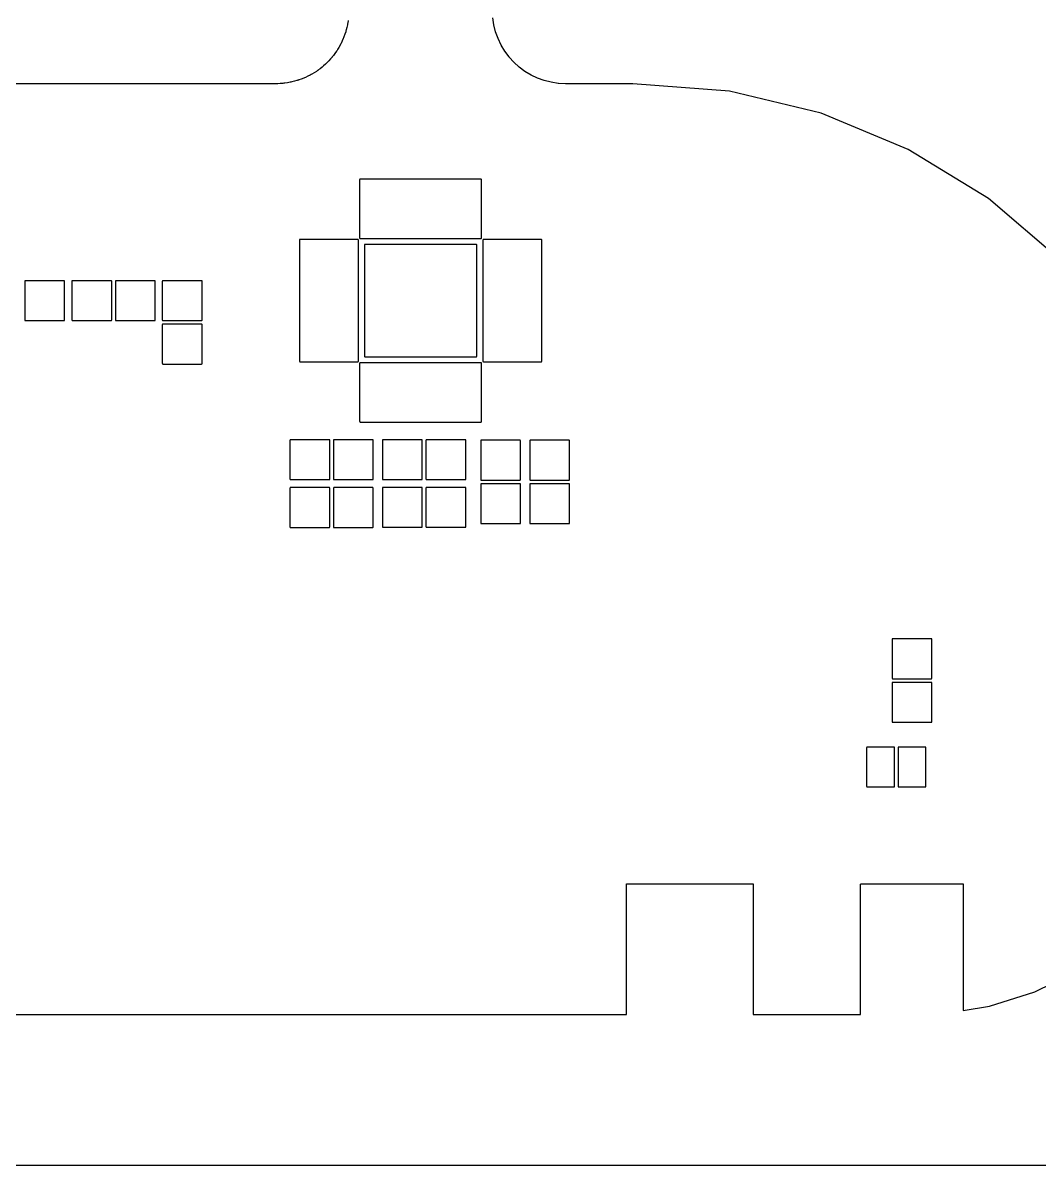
# Model space of a CAD drawing. Header units: inches. Extents: x -0.5 to 10, y -2.4 to 3.9.
# Drawn here: x 0.81 to 1.639, y -0.004 to 0.926 of the extents above; entities that cross this region are included whole.
import ezdxf

# ---------------------------------------------------------------- set-up
doc = ezdxf.new("R2010")
doc.units = ezdxf.units.IN

msp = doc.modelspace()

# ---------------------------------------------------------------- linework, layer by layer
for points in [[(1.075648, 0.928336), (1.075391, 0.926227), (1.075388, 0.926206), (1.075383, 0.926178), (1.07522, 0.925447), (1.07511, 0.924707), (1.075106, 0.924683), (1.0751, 0.924658), (1.074584, 0.922597), (1.074121, 0.920522), (1.074114, 0.920493), (1.074108, 0.920475), (1.073874, 0.919764), (1.073692, 0.919037), (1.073685, 0.919011), (1.073678, 0.91899), (1.072962, 0.916989), (1.072298, 0.91497), (1.072291, 0.914949), (1.072281, 0.914924), (1.071978, 0.914239), (1.071726, 0.913534), (1.071716, 0.91351), (1.071707, 0.913489), (1.070798, 0.911568), (1.06994, 0.909623), (1.06993, 0.909602), (1.069918, 0.909579), (1.06955, 0.908927), (1.069229, 0.90825), (1.069218, 0.908228), (1.069206, 0.908207), (1.068114, 0.906384), (1.067069, 0.904533), (1.067057, 0.904514), (1.067043, 0.904492), (1.066612, 0.903879), (1.066227, 0.903237), (1.066216, 0.903219), (1.0662, 0.903196), (1.064934, 0.901489), (1.063713, 0.899749), (1.0637, 0.899732), (1.063682, 0.899711), (1.063194, 0.899143), (1.062748, 0.898541), (1.062734, 0.898523), (1.062717, 0.898503), (1.061289, 0.896929), (1.059904, 0.895317), (1.059888, 0.8953), (1.05987, 0.895282), (1.059328, 0.894764), (1.058825, 0.89421), (1.058808, 0.894192), (1.05879, 0.894175), (1.057216, 0.892748), (1.055679, 0.89128), (1.05566, 0.891263), (1.055641, 0.891248), (1.055052, 0.890786), (1.054497, 0.890283), (1.054477, 0.890266), (1.054459, 0.890252), (1.052752, 0.888986), (1.051078, 0.887676), (1.05106, 0.887663), (1.051038, 0.887648), (1.050406, 0.887246), (1.049804, 0.8868), (1.049781, 0.886784), (1.049763, 0.886773), (1.047941, 0.88568), (1.046147, 0.884541), (1.046128, 0.88453), (1.046104, 0.884516), (1.045435, 0.884179), (1.044793, 0.883794), (1.044772, 0.883782), (1.04475, 0.883771), (1.042828, 0.882862), (1.040931, 0.881904), (1.040911, 0.881894), (1.040887, 0.881884), (1.040188, 0.881613), (1.039511, 0.881293), (1.03949, 0.881284), (1.039466, 0.881274), (1.037465, 0.880558), (1.035483, 0.87979), (1.035461, 0.879782), (1.035436, 0.879775), (1.034715, 0.879574), (1.03401, 0.879322), (1.033989, 0.879315), (1.033963, 0.879308), (1.031901, 0.878791), (1.029854, 0.878221), (1.029828, 0.878215), (1.029806, 0.878211), (1.029068, 0.878082), (1.028342, 0.8779), (1.028317, 0.877894), (1.028293, 0.87789), (1.026191, 0.877578), (1.024098, 0.877212), (1.024073, 0.877208), (1.024049, 0.877206), (1.023302, 0.87715), (1.022561, 0.87704), (1.022539, 0.877037), (1.022512, 0.877035), (1.02039, 0.876931), (1.01827, 0.876771), (1.018243, 0.87677), (1.018221, 0.87677), (1.017473, 0.876787), (1.016725, 0.876751), (1.01671, 0.87675), (1.0167, 0.87675), (0.44654, 0.87675)], [(1.656163, 0.733263), (1.597783, 0.783124), (1.532322, 0.823239), (1.461391, 0.852619), (1.386738, 0.870542), (1.30786, 0.87675), (1.2529, 0.87675), (1.25289, 0.87675), (1.252875, 0.876751), (1.247088, 0.877035), (1.247061, 0.877037), (1.247039, 0.87704), (1.241307, 0.87789), (1.241283, 0.877894), (1.241258, 0.8779), (1.235637, 0.879308), (1.235611, 0.879315), (1.23559, 0.879322), (1.230134, 0.881274), (1.23011, 0.881284), (1.230089, 0.881293), (1.22485, 0.883771), (1.224828, 0.883782), (1.224807, 0.883794), (1.219837, 0.886773), (1.219819, 0.886784), (1.219796, 0.8868), (1.215141, 0.890252), (1.215123, 0.890266), (1.215103, 0.890283), (1.21081, 0.894175), (1.210792, 0.894192), (1.210775, 0.89421), (1.206883, 0.898503), (1.206866, 0.898523), (1.206852, 0.898541), (1.2034, 0.903196), (1.203384, 0.903219), (1.203373, 0.903237), (1.200394, 0.908207), (1.200382, 0.908228), (1.200371, 0.90825), (1.197893, 0.913489), (1.197884, 0.91351), (1.197874, 0.913534), (1.195922, 0.91899), (1.195915, 0.919011), (1.195908, 0.919037), (1.1945, 0.924658), (1.194494, 0.924683), (1.19449, 0.924707), (1.19364, 0.930439)], [(0.709698, 0.1182), (1.3026, 0.1182), (1.3026, 0.22435), (1.302601, 0.224375), (1.302606, 0.224424), (1.302615, 0.224472), (1.302629, 0.224519), (1.302648, 0.224564), (1.302671, 0.224607), (1.302699, 0.224648), (1.30273, 0.224686), (1.302764, 0.22472), (1.302802, 0.224751), (1.302843, 0.224779), (1.302886, 0.224802), (1.302931, 0.224821), (1.302978, 0.224835), (1.303026, 0.224844), (1.303075, 0.224849), (1.3031, 0.22485), (1.4055, 0.22485), (1.405525, 0.224849), (1.405574, 0.224844), (1.405622, 0.224835), (1.405669, 0.224821), (1.405714, 0.224802), (1.405757, 0.224779), (1.405798, 0.224751), (1.405836, 0.22472), (1.40587, 0.224686), (1.405901, 0.224648), (1.405929, 0.224607), (1.405952, 0.224564), (1.405971, 0.224519), (1.405985, 0.224472), (1.405994, 0.224424), (1.405999, 0.224375), (1.406, 0.22435), (1.406, 0.1182), (1.49355, 0.1182), (1.49355, 0.22435), (1.493551, 0.224375), (1.493556, 0.224424), (1.493565, 0.224472), (1.493579, 0.224519), (1.493598, 0.224564), (1.493621, 0.224607), (1.493649, 0.224648), (1.49368, 0.224686), (1.493714, 0.22472), (1.493752, 0.224751), (1.493793, 0.224779), (1.493836, 0.224802), (1.493881, 0.224821), (1.493928, 0.224835), (1.493976, 0.224844), (1.494025, 0.224849), (1.49405, 0.22485), (1.57675, 0.22485), (1.576775, 0.224849), (1.576824, 0.224844), (1.576872, 0.224835), (1.576919, 0.224821), (1.576964, 0.224802), (1.577007, 0.224779), (1.577048, 0.224751), (1.577086, 0.22472), (1.57712, 0.224686), (1.577151, 0.224648), (1.577179, 0.224607), (1.577202, 0.224564), (1.577221, 0.224519), (1.577235, 0.224472), (1.577244, 0.224424), (1.577249, 0.224375), (1.57725, 0.22435), (1.57725, 0.121499), (1.598539, 0.124969), (1.635544, 0.136819), (1.6648, 0.151251)], [(0, -0.00445), (4.8032, -0.00445)]]:
    msp.add_lwpolyline(points)
for points in [[(1.085525, 0.750701), (1.085525, 0.750701), (1.08555, 0.7507), (1.18405, 0.7507), (1.184075, 0.750701), (1.184124, 0.750706), (1.184172, 0.750715), (1.184219, 0.750729), (1.184264, 0.750748), (1.184307, 0.750771), (1.184348, 0.750799), (1.184386, 0.75083), (1.18442, 0.750864), (1.184451, 0.750902), (1.184479, 0.750943), (1.184502, 0.750986), (1.184521, 0.751031), (1.184535, 0.751078), (1.184544, 0.751126), (1.184549, 0.751175), (1.18455, 0.7512), (1.18455, 0.7984), (1.184549, 0.798425), (1.184544, 0.798474), (1.184535, 0.798522), (1.184521, 0.798569), (1.184502, 0.798614), (1.184479, 0.798657), (1.184451, 0.798698), (1.18442, 0.798736), (1.184386, 0.79877), (1.184348, 0.798801), (1.184307, 0.798829), (1.184264, 0.798852), (1.184219, 0.798871), (1.184172, 0.798885), (1.184124, 0.798894), (1.184075, 0.798899), (1.18405, 0.7989), (1.08555, 0.7989), (1.085525, 0.798899), (1.085476, 0.798894), (1.085428, 0.798885), (1.085381, 0.798871), (1.085336, 0.798852), (1.085293, 0.798829), (1.085252, 0.798801), (1.085214, 0.79877), (1.08518, 0.798736), (1.085149, 0.798698), (1.085121, 0.798657), (1.085098, 0.798614), (1.085079, 0.798569), (1.085065, 0.798522), (1.085056, 0.798474), (1.085051, 0.798425), (1.08505, 0.7984), (1.08505, 0.7512), (1.085051, 0.751175), (1.085056, 0.751126), (1.085065, 0.751078), (1.085079, 0.751031), (1.085098, 0.750986), (1.085121, 0.750943), (1.085149, 0.750902), (1.08518, 0.750864), (1.085214, 0.75083), (1.085252, 0.750799), (1.085293, 0.750771), (1.085336, 0.750748), (1.085381, 0.750729), (1.085428, 0.750715), (1.085476, 0.750706)], [(1.0359, 0.74925), (1.0359, 0.65075), (1.035901, 0.650725), (1.035906, 0.650676), (1.035915, 0.650628), (1.035929, 0.650581), (1.035948, 0.650536), (1.035971, 0.650493), (1.035999, 0.650452), (1.03603, 0.650414), (1.036064, 0.65038), (1.036102, 0.650349), (1.036143, 0.650321), (1.036186, 0.650298), (1.036231, 0.650279), (1.036278, 0.650265), (1.036326, 0.650256), (1.036375, 0.650251), (1.0364, 0.65025), (1.0836, 0.65025), (1.083625, 0.650251), (1.083674, 0.650256), (1.083722, 0.650265), (1.083769, 0.650279), (1.083814, 0.650298), (1.083857, 0.650321), (1.083898, 0.650349), (1.083936, 0.65038), (1.08397, 0.650414), (1.084001, 0.650452), (1.084029, 0.650493), (1.084052, 0.650536), (1.084071, 0.650581), (1.084085, 0.650628), (1.084094, 0.650676), (1.084099, 0.650725), (1.0841, 0.65075), (1.0841, 0.74925), (1.084099, 0.749275), (1.084094, 0.749324), (1.084085, 0.749372), (1.084071, 0.749419), (1.084052, 0.749464), (1.084029, 0.749507), (1.084001, 0.749548), (1.08397, 0.749586), (1.083936, 0.74962), (1.083898, 0.749651), (1.083857, 0.749679), (1.083814, 0.749702), (1.083769, 0.749721), (1.083722, 0.749735), (1.083674, 0.749744), (1.083625, 0.749749), (1.0836, 0.74975), (1.0364, 0.74975), (1.036375, 0.749749), (1.036326, 0.749744), (1.036278, 0.749735), (1.036231, 0.749721), (1.036186, 0.749702), (1.036143, 0.749679), (1.036102, 0.749651), (1.036064, 0.74962), (1.03603, 0.749586), (1.035999, 0.749548), (1.035971, 0.749507), (1.035948, 0.749464), (1.035929, 0.749419), (1.035915, 0.749372), (1.035906, 0.749324), (1.035901, 0.749275)], [(1.089475, 0.654201), (1.089475, 0.654201), (1.0895, 0.6542), (1.1801, 0.6542), (1.180125, 0.654201), (1.180174, 0.654206), (1.180222, 0.654215), (1.180269, 0.654229), (1.180314, 0.654248), (1.180357, 0.654271), (1.180398, 0.654299), (1.180436, 0.65433), (1.18047, 0.654364), (1.180501, 0.654402), (1.180529, 0.654443), (1.180552, 0.654486), (1.180571, 0.654531), (1.180585, 0.654578), (1.180594, 0.654626), (1.180599, 0.654675), (1.1806, 0.6547), (1.1806, 0.7453), (1.180599, 0.745325), (1.180594, 0.745374), (1.180585, 0.745422), (1.180571, 0.745469), (1.180552, 0.745514), (1.180529, 0.745557), (1.180501, 0.745598), (1.18047, 0.745636), (1.180436, 0.74567), (1.180398, 0.745701), (1.180357, 0.745729), (1.180314, 0.745752), (1.180269, 0.745771), (1.180222, 0.745785), (1.180174, 0.745794), (1.180125, 0.745799), (1.1801, 0.7458), (1.0895, 0.7458), (1.089475, 0.745799), (1.089426, 0.745794), (1.089378, 0.745785), (1.089331, 0.745771), (1.089286, 0.745752), (1.089243, 0.745729), (1.089202, 0.745701), (1.089164, 0.74567), (1.08913, 0.745636), (1.089099, 0.745598), (1.089071, 0.745557), (1.089048, 0.745514), (1.089029, 0.745469), (1.089015, 0.745422), (1.089006, 0.745374), (1.089001, 0.745325), (1.089, 0.7453), (1.089, 0.6547), (1.089001, 0.654675), (1.089006, 0.654626), (1.089015, 0.654578), (1.089029, 0.654531), (1.089048, 0.654486), (1.089071, 0.654443), (1.089099, 0.654402), (1.08913, 0.654364), (1.089164, 0.65433), (1.089202, 0.654299), (1.089243, 0.654271), (1.089286, 0.654248), (1.089331, 0.654229), (1.089378, 0.654215), (1.089426, 0.654206)], [(1.1855, 0.74925), (1.1855, 0.65075), (1.185501, 0.650725), (1.185506, 0.650676), (1.185515, 0.650628), (1.185529, 0.650581), (1.185548, 0.650536), (1.185571, 0.650493), (1.185599, 0.650452), (1.18563, 0.650414), (1.185664, 0.65038), (1.185702, 0.650349), (1.185743, 0.650321), (1.185786, 0.650298), (1.185831, 0.650279), (1.185878, 0.650265), (1.185926, 0.650256), (1.185975, 0.650251), (1.186, 0.65025), (1.2332, 0.65025), (1.233225, 0.650251), (1.233274, 0.650256), (1.233322, 0.650265), (1.233369, 0.650279), (1.233414, 0.650298), (1.233457, 0.650321), (1.233498, 0.650349), (1.233536, 0.65038), (1.23357, 0.650414), (1.233601, 0.650452), (1.233629, 0.650493), (1.233652, 0.650536), (1.233671, 0.650581), (1.233685, 0.650628), (1.233694, 0.650676), (1.233699, 0.650725), (1.2337, 0.65075), (1.2337, 0.74925), (1.233699, 0.749275), (1.233694, 0.749324), (1.233685, 0.749372), (1.233671, 0.749419), (1.233652, 0.749464), (1.233629, 0.749507), (1.233601, 0.749548), (1.23357, 0.749586), (1.233536, 0.74962), (1.233498, 0.749651), (1.233457, 0.749679), (1.233414, 0.749702), (1.233369, 0.749721), (1.233322, 0.749735), (1.233274, 0.749744), (1.233225, 0.749749), (1.2332, 0.74975), (1.186, 0.74975), (1.185975, 0.749749), (1.185926, 0.749744), (1.185878, 0.749735), (1.185831, 0.749721), (1.185786, 0.749702), (1.185743, 0.749679), (1.185702, 0.749651), (1.185664, 0.74962), (1.18563, 0.749586), (1.185599, 0.749548), (1.185571, 0.749507), (1.185548, 0.749464), (1.185529, 0.749419), (1.185515, 0.749372), (1.185506, 0.749324), (1.185501, 0.749275)], [(0.812425, 0.683751), (0.812425, 0.683751), (0.81245, 0.68375), (0.84395, 0.68375), (0.843975, 0.683751), (0.844024, 0.683756), (0.844072, 0.683765), (0.844119, 0.683779), (0.844164, 0.683798), (0.844207, 0.683821), (0.844248, 0.683849), (0.844286, 0.68388), (0.84432, 0.683914), (0.844351, 0.683952), (0.844379, 0.683993), (0.844402, 0.684036), (0.844421, 0.684081), (0.844435, 0.684128), (0.844444, 0.684176), (0.844449, 0.684225), (0.84445, 0.68425), (0.84445, 0.71575), (0.844449, 0.715775), (0.844444, 0.715824), (0.844435, 0.715872), (0.844421, 0.715919), (0.844402, 0.715964), (0.844379, 0.716007), (0.844351, 0.716048), (0.84432, 0.716086), (0.844286, 0.71612), (0.844248, 0.716151), (0.844207, 0.716179), (0.844164, 0.716202), (0.844119, 0.716221), (0.844072, 0.716235), (0.844024, 0.716244), (0.843975, 0.716249), (0.84395, 0.71625), (0.81245, 0.71625), (0.812425, 0.716249), (0.812376, 0.716244), (0.812328, 0.716235), (0.812281, 0.716221), (0.812236, 0.716202), (0.812193, 0.716179), (0.812152, 0.716151), (0.812114, 0.71612), (0.81208, 0.716086), (0.812049, 0.716048), (0.812021, 0.716007), (0.811998, 0.715964), (0.811979, 0.715919), (0.811965, 0.715872), (0.811956, 0.715824), (0.811951, 0.715775), (0.81195, 0.71575), (0.81195, 0.68425), (0.811951, 0.684225), (0.811956, 0.684176), (0.811965, 0.684128), (0.811979, 0.684081), (0.811998, 0.684036), (0.812021, 0.683993), (0.812049, 0.683952), (0.81208, 0.683914), (0.812114, 0.68388), (0.812152, 0.683849), (0.812193, 0.683821), (0.812236, 0.683798), (0.812281, 0.683779), (0.812328, 0.683765), (0.812376, 0.683756)], [(0.850925, 0.683751), (0.850925, 0.683751), (0.85095, 0.68375), (0.88245, 0.68375), (0.882475, 0.683751), (0.882524, 0.683756), (0.882572, 0.683765), (0.882619, 0.683779), (0.882664, 0.683798), (0.882707, 0.683821), (0.882748, 0.683849), (0.882786, 0.68388), (0.88282, 0.683914), (0.882851, 0.683952), (0.882879, 0.683993), (0.882902, 0.684036), (0.882921, 0.684081), (0.882935, 0.684128), (0.882944, 0.684176), (0.882949, 0.684225), (0.88295, 0.68425), (0.88295, 0.71575), (0.882949, 0.715775), (0.882944, 0.715824), (0.882935, 0.715872), (0.882921, 0.715919), (0.882902, 0.715964), (0.882879, 0.716007), (0.882851, 0.716048), (0.88282, 0.716086), (0.882786, 0.71612), (0.882748, 0.716151), (0.882707, 0.716179), (0.882664, 0.716202), (0.882619, 0.716221), (0.882572, 0.716235), (0.882524, 0.716244), (0.882475, 0.716249), (0.88245, 0.71625), (0.85095, 0.71625), (0.850925, 0.716249), (0.850876, 0.716244), (0.850828, 0.716235), (0.850781, 0.716221), (0.850736, 0.716202), (0.850693, 0.716179), (0.850652, 0.716151), (0.850614, 0.71612), (0.85058, 0.716086), (0.850549, 0.716048), (0.850521, 0.716007), (0.850498, 0.715964), (0.850479, 0.715919), (0.850465, 0.715872), (0.850456, 0.715824), (0.850451, 0.715775), (0.85045, 0.71575), (0.85045, 0.68425), (0.850451, 0.684225), (0.850456, 0.684176), (0.850465, 0.684128), (0.850479, 0.684081), (0.850498, 0.684036), (0.850521, 0.683993), (0.850549, 0.683952), (0.85058, 0.683914), (0.850614, 0.68388), (0.850652, 0.683849), (0.850693, 0.683821), (0.850736, 0.683798), (0.850781, 0.683779), (0.850828, 0.683765), (0.850876, 0.683756)], [(0.886425, 0.683751), (0.886425, 0.683751), (0.88645, 0.68375), (0.91795, 0.68375), (0.917975, 0.683751), (0.918024, 0.683756), (0.918072, 0.683765), (0.918119, 0.683779), (0.918164, 0.683798), (0.918207, 0.683821), (0.918248, 0.683849), (0.918286, 0.68388), (0.91832, 0.683914), (0.918351, 0.683952), (0.918379, 0.683993), (0.918402, 0.684036), (0.918421, 0.684081), (0.918435, 0.684128), (0.918444, 0.684176), (0.918449, 0.684225), (0.91845, 0.68425), (0.91845, 0.71575), (0.918449, 0.715775), (0.918444, 0.715824), (0.918435, 0.715872), (0.918421, 0.715919), (0.918402, 0.715964), (0.918379, 0.716007), (0.918351, 0.716048), (0.91832, 0.716086), (0.918286, 0.71612), (0.918248, 0.716151), (0.918207, 0.716179), (0.918164, 0.716202), (0.918119, 0.716221), (0.918072, 0.716235), (0.918024, 0.716244), (0.917975, 0.716249), (0.91795, 0.71625), (0.88645, 0.71625), (0.886425, 0.716249), (0.886376, 0.716244), (0.886328, 0.716235), (0.886281, 0.716221), (0.886236, 0.716202), (0.886193, 0.716179), (0.886152, 0.716151), (0.886114, 0.71612), (0.88608, 0.716086), (0.886049, 0.716048), (0.886021, 0.716007), (0.885998, 0.715964), (0.885979, 0.715919), (0.885965, 0.715872), (0.885956, 0.715824), (0.885951, 0.715775), (0.88595, 0.71575), (0.88595, 0.68425), (0.885951, 0.684225), (0.885956, 0.684176), (0.885965, 0.684128), (0.885979, 0.684081), (0.885998, 0.684036), (0.886021, 0.683993), (0.886049, 0.683952), (0.88608, 0.683914), (0.886114, 0.68388), (0.886152, 0.683849), (0.886193, 0.683821), (0.886236, 0.683798), (0.886281, 0.683779), (0.886328, 0.683765), (0.886376, 0.683756)], [(0.924625, 0.683751), (0.924625, 0.683751), (0.92465, 0.68375), (0.95615, 0.68375), (0.956175, 0.683751), (0.956224, 0.683756), (0.956272, 0.683765), (0.956319, 0.683779), (0.956364, 0.683798), (0.956407, 0.683821), (0.956448, 0.683849), (0.956486, 0.68388), (0.95652, 0.683914), (0.956551, 0.683952), (0.956579, 0.683993), (0.956602, 0.684036), (0.956621, 0.684081), (0.956635, 0.684128), (0.956644, 0.684176), (0.956649, 0.684225), (0.95665, 0.68425), (0.95665, 0.71575), (0.956649, 0.715775), (0.956644, 0.715824), (0.956635, 0.715872), (0.956621, 0.715919), (0.956602, 0.715964), (0.956579, 0.716007), (0.956551, 0.716048), (0.95652, 0.716086), (0.956486, 0.71612), (0.956448, 0.716151), (0.956407, 0.716179), (0.956364, 0.716202), (0.956319, 0.716221), (0.956272, 0.716235), (0.956224, 0.716244), (0.956175, 0.716249), (0.95615, 0.71625), (0.92465, 0.71625), (0.924625, 0.716249), (0.924576, 0.716244), (0.924528, 0.716235), (0.924481, 0.716221), (0.924436, 0.716202), (0.924393, 0.716179), (0.924352, 0.716151), (0.924314, 0.71612), (0.92428, 0.716086), (0.924249, 0.716048), (0.924221, 0.716007), (0.924198, 0.715964), (0.924179, 0.715919), (0.924165, 0.715872), (0.924156, 0.715824), (0.924151, 0.715775), (0.92415, 0.71575), (0.92415, 0.68425), (0.924151, 0.684225), (0.924156, 0.684176), (0.924165, 0.684128), (0.924179, 0.684081), (0.924198, 0.684036), (0.924221, 0.683993), (0.924249, 0.683952), (0.92428, 0.683914), (0.924314, 0.68388), (0.924352, 0.683849), (0.924393, 0.683821), (0.924436, 0.683798), (0.924481, 0.683779), (0.924528, 0.683765), (0.924576, 0.683756)], [(0.924151, 0.680375), (0.924151, 0.680375), (0.92415, 0.68035), (0.92415, 0.64885), (0.924151, 0.648825), (0.924156, 0.648776), (0.924165, 0.648728), (0.924179, 0.648681), (0.924198, 0.648636), (0.924221, 0.648593), (0.924249, 0.648552), (0.92428, 0.648514), (0.924314, 0.64848), (0.924352, 0.648449), (0.924393, 0.648421), (0.924436, 0.648398), (0.924481, 0.648379), (0.924528, 0.648365), (0.924576, 0.648356), (0.924625, 0.648351), (0.92465, 0.64835), (0.95615, 0.64835), (0.956175, 0.648351), (0.956224, 0.648356), (0.956272, 0.648365), (0.956319, 0.648379), (0.956364, 0.648398), (0.956407, 0.648421), (0.956448, 0.648449), (0.956486, 0.64848), (0.95652, 0.648514), (0.956551, 0.648552), (0.956579, 0.648593), (0.956602, 0.648636), (0.956621, 0.648681), (0.956635, 0.648728), (0.956644, 0.648776), (0.956649, 0.648825), (0.95665, 0.64885), (0.95665, 0.68035), (0.956649, 0.680375), (0.956644, 0.680424), (0.956635, 0.680472), (0.956621, 0.680519), (0.956602, 0.680564), (0.956579, 0.680607), (0.956551, 0.680648), (0.95652, 0.680686), (0.956486, 0.68072), (0.956448, 0.680751), (0.956407, 0.680779), (0.956364, 0.680802), (0.956319, 0.680821), (0.956272, 0.680835), (0.956224, 0.680844), (0.956175, 0.680849), (0.95615, 0.68085), (0.92465, 0.68085), (0.924625, 0.680849), (0.924576, 0.680844), (0.924528, 0.680835), (0.924481, 0.680821), (0.924436, 0.680802), (0.924393, 0.680779), (0.924352, 0.680751), (0.924314, 0.68072), (0.92428, 0.680686), (0.924249, 0.680648), (0.924221, 0.680607), (0.924198, 0.680564), (0.924179, 0.680519), (0.924165, 0.680472), (0.924156, 0.680424)], [(1.085525, 0.601101), (1.085525, 0.601101), (1.08555, 0.6011), (1.18405, 0.6011), (1.184075, 0.601101), (1.184124, 0.601106), (1.184172, 0.601115), (1.184219, 0.601129), (1.184264, 0.601148), (1.184307, 0.601171), (1.184348, 0.601199), (1.184386, 0.60123), (1.18442, 0.601264), (1.184451, 0.601302), (1.184479, 0.601343), (1.184502, 0.601386), (1.184521, 0.601431), (1.184535, 0.601478), (1.184544, 0.601526), (1.184549, 0.601575), (1.18455, 0.6016), (1.18455, 0.6488), (1.184549, 0.648825), (1.184544, 0.648874), (1.184535, 0.648922), (1.184521, 0.648969), (1.184502, 0.649014), (1.184479, 0.649057), (1.184451, 0.649098), (1.18442, 0.649136), (1.184386, 0.64917), (1.184348, 0.649201), (1.184307, 0.649229), (1.184264, 0.649252), (1.184219, 0.649271), (1.184172, 0.649285), (1.184124, 0.649294), (1.184075, 0.649299), (1.18405, 0.6493), (1.08555, 0.6493), (1.085525, 0.649299), (1.085476, 0.649294), (1.085428, 0.649285), (1.085381, 0.649271), (1.085336, 0.649252), (1.085293, 0.649229), (1.085252, 0.649201), (1.085214, 0.64917), (1.08518, 0.649136), (1.085149, 0.649098), (1.085121, 0.649057), (1.085098, 0.649014), (1.085079, 0.648969), (1.085065, 0.648922), (1.085056, 0.648874), (1.085051, 0.648825), (1.08505, 0.6488), (1.08505, 0.6016), (1.085051, 0.601575), (1.085056, 0.601526), (1.085065, 0.601478), (1.085079, 0.601431), (1.085098, 0.601386), (1.085121, 0.601343), (1.085149, 0.601302), (1.08518, 0.601264), (1.085214, 0.60123), (1.085252, 0.601199), (1.085293, 0.601171), (1.085336, 0.601148), (1.085381, 0.601129), (1.085428, 0.601115), (1.085476, 0.601106)], [(1.028725, 0.554151), (1.028725, 0.554151), (1.02875, 0.55415), (1.06025, 0.55415), (1.060275, 0.554151), (1.060324, 0.554156), (1.060372, 0.554165), (1.060419, 0.554179), (1.060464, 0.554198), (1.060507, 0.554221), (1.060548, 0.554249), (1.060586, 0.55428), (1.06062, 0.554314), (1.060651, 0.554352), (1.060679, 0.554393), (1.060702, 0.554436), (1.060721, 0.554481), (1.060735, 0.554528), (1.060744, 0.554576), (1.060749, 0.554625), (1.06075, 0.55465), (1.06075, 0.58615), (1.060749, 0.586175), (1.060744, 0.586224), (1.060735, 0.586272), (1.060721, 0.586319), (1.060702, 0.586364), (1.060679, 0.586407), (1.060651, 0.586448), (1.06062, 0.586486), (1.060586, 0.58652), (1.060548, 0.586551), (1.060507, 0.586579), (1.060464, 0.586602), (1.060419, 0.586621), (1.060372, 0.586635), (1.060324, 0.586644), (1.060275, 0.586649), (1.06025, 0.58665), (1.02875, 0.58665), (1.028725, 0.586649), (1.028676, 0.586644), (1.028628, 0.586635), (1.028581, 0.586621), (1.028536, 0.586602), (1.028493, 0.586579), (1.028452, 0.586551), (1.028414, 0.58652), (1.02838, 0.586486), (1.028349, 0.586448), (1.028321, 0.586407), (1.028298, 0.586364), (1.028279, 0.586319), (1.028265, 0.586272), (1.028256, 0.586224), (1.028251, 0.586175), (1.02825, 0.58615), (1.02825, 0.55465), (1.028251, 0.554625), (1.028256, 0.554576), (1.028265, 0.554528), (1.028279, 0.554481), (1.028298, 0.554436), (1.028321, 0.554393), (1.028349, 0.554352), (1.02838, 0.554314), (1.028414, 0.55428), (1.028452, 0.554249), (1.028493, 0.554221), (1.028536, 0.554198), (1.028581, 0.554179), (1.028628, 0.554165), (1.028676, 0.554156)], [(1.063651, 0.586175), (1.063651, 0.586175), (1.06365, 0.58615), (1.06365, 0.55465), (1.063651, 0.554625), (1.063656, 0.554576), (1.063665, 0.554528), (1.063679, 0.554481), (1.063698, 0.554436), (1.063721, 0.554393), (1.063749, 0.554352), (1.06378, 0.554314), (1.063814, 0.55428), (1.063852, 0.554249), (1.063893, 0.554221), (1.063936, 0.554198), (1.063981, 0.554179), (1.064028, 0.554165), (1.064076, 0.554156), (1.064125, 0.554151), (1.06415, 0.55415), (1.09565, 0.55415), (1.095675, 0.554151), (1.095724, 0.554156), (1.095772, 0.554165), (1.095819, 0.554179), (1.095864, 0.554198), (1.095907, 0.554221), (1.095948, 0.554249), (1.095986, 0.55428), (1.09602, 0.554314), (1.096051, 0.554352), (1.096079, 0.554393), (1.096102, 0.554436), (1.096121, 0.554481), (1.096135, 0.554528), (1.096144, 0.554576), (1.096149, 0.554625), (1.09615, 0.55465), (1.09615, 0.58615), (1.096149, 0.586175), (1.096144, 0.586224), (1.096135, 0.586272), (1.096121, 0.586319), (1.096102, 0.586364), (1.096079, 0.586407), (1.096051, 0.586448), (1.09602, 0.586486), (1.095986, 0.58652), (1.095948, 0.586551), (1.095907, 0.586579), (1.095864, 0.586602), (1.095819, 0.586621), (1.095772, 0.586635), (1.095724, 0.586644), (1.095675, 0.586649), (1.09565, 0.58665), (1.06415, 0.58665), (1.064125, 0.586649), (1.064076, 0.586644), (1.064028, 0.586635), (1.063981, 0.586621), (1.063936, 0.586602), (1.063893, 0.586579), (1.063852, 0.586551), (1.063814, 0.58652), (1.06378, 0.586486), (1.063749, 0.586448), (1.063721, 0.586407), (1.063698, 0.586364), (1.063679, 0.586319), (1.063665, 0.586272), (1.063656, 0.586224)], [(1.104125, 0.554151), (1.104125, 0.554151), (1.10415, 0.55415), (1.13565, 0.55415), (1.135675, 0.554151), (1.135724, 0.554156), (1.135772, 0.554165), (1.135819, 0.554179), (1.135864, 0.554198), (1.135907, 0.554221), (1.135948, 0.554249), (1.135986, 0.55428), (1.13602, 0.554314), (1.136051, 0.554352), (1.136079, 0.554393), (1.136102, 0.554436), (1.136121, 0.554481), (1.136135, 0.554528), (1.136144, 0.554576), (1.136149, 0.554625), (1.13615, 0.55465), (1.13615, 0.58615), (1.136149, 0.586175), (1.136144, 0.586224), (1.136135, 0.586272), (1.136121, 0.586319), (1.136102, 0.586364), (1.136079, 0.586407), (1.136051, 0.586448), (1.13602, 0.586486), (1.135986, 0.58652), (1.135948, 0.586551), (1.135907, 0.586579), (1.135864, 0.586602), (1.135819, 0.586621), (1.135772, 0.586635), (1.135724, 0.586644), (1.135675, 0.586649), (1.13565, 0.58665), (1.10415, 0.58665), (1.104125, 0.586649), (1.104076, 0.586644), (1.104028, 0.586635), (1.103981, 0.586621), (1.103936, 0.586602), (1.103893, 0.586579), (1.103852, 0.586551), (1.103814, 0.58652), (1.10378, 0.586486), (1.103749, 0.586448), (1.103721, 0.586407), (1.103698, 0.586364), (1.103679, 0.586319), (1.103665, 0.586272), (1.103656, 0.586224), (1.103651, 0.586175), (1.10365, 0.58615), (1.10365, 0.55465), (1.103651, 0.554625), (1.103656, 0.554576), (1.103665, 0.554528), (1.103679, 0.554481), (1.103698, 0.554436), (1.103721, 0.554393), (1.103749, 0.554352), (1.10378, 0.554314), (1.103814, 0.55428), (1.103852, 0.554249), (1.103893, 0.554221), (1.103936, 0.554198), (1.103981, 0.554179), (1.104028, 0.554165), (1.104076, 0.554156)], [(1.139625, 0.554151), (1.139625, 0.554151), (1.13965, 0.55415), (1.17115, 0.55415), (1.171175, 0.554151), (1.171224, 0.554156), (1.171272, 0.554165), (1.171319, 0.554179), (1.171364, 0.554198), (1.171407, 0.554221), (1.171448, 0.554249), (1.171486, 0.55428), (1.17152, 0.554314), (1.171551, 0.554352), (1.171579, 0.554393), (1.171602, 0.554436), (1.171621, 0.554481), (1.171635, 0.554528), (1.171644, 0.554576), (1.171649, 0.554625), (1.17165, 0.55465), (1.17165, 0.58615), (1.171649, 0.586175), (1.171644, 0.586224), (1.171635, 0.586272), (1.171621, 0.586319), (1.171602, 0.586364), (1.171579, 0.586407), (1.171551, 0.586448), (1.17152, 0.586486), (1.171486, 0.58652), (1.171448, 0.586551), (1.171407, 0.586579), (1.171364, 0.586602), (1.171319, 0.586621), (1.171272, 0.586635), (1.171224, 0.586644), (1.171175, 0.586649), (1.17115, 0.58665), (1.13965, 0.58665), (1.139625, 0.586649), (1.139576, 0.586644), (1.139528, 0.586635), (1.139481, 0.586621), (1.139436, 0.586602), (1.139393, 0.586579), (1.139352, 0.586551), (1.139314, 0.58652), (1.13928, 0.586486), (1.139249, 0.586448), (1.139221, 0.586407), (1.139198, 0.586364), (1.139179, 0.586319), (1.139165, 0.586272), (1.139156, 0.586224), (1.139151, 0.586175), (1.13915, 0.58615), (1.13915, 0.55465), (1.139151, 0.554625), (1.139156, 0.554576), (1.139165, 0.554528), (1.139179, 0.554481), (1.139198, 0.554436), (1.139221, 0.554393), (1.139249, 0.554352), (1.13928, 0.554314), (1.139314, 0.55428), (1.139352, 0.554249), (1.139393, 0.554221), (1.139436, 0.554198), (1.139481, 0.554179), (1.139528, 0.554165), (1.139576, 0.554156)], [(1.184225, 0.553751), (1.184225, 0.553751), (1.18425, 0.55375), (1.21575, 0.55375), (1.215775, 0.553751), (1.215824, 0.553756), (1.215872, 0.553765), (1.215919, 0.553779), (1.215964, 0.553798), (1.216007, 0.553821), (1.216048, 0.553849), (1.216086, 0.55388), (1.21612, 0.553914), (1.216151, 0.553952), (1.216179, 0.553993), (1.216202, 0.554036), (1.216221, 0.554081), (1.216235, 0.554128), (1.216244, 0.554176), (1.216249, 0.554225), (1.21625, 0.55425), (1.21625, 0.58575), (1.216249, 0.585775), (1.216244, 0.585824), (1.216235, 0.585872), (1.216221, 0.585919), (1.216202, 0.585964), (1.216179, 0.586007), (1.216151, 0.586048), (1.21612, 0.586086), (1.216086, 0.58612), (1.216048, 0.586151), (1.216007, 0.586179), (1.215964, 0.586202), (1.215919, 0.586221), (1.215872, 0.586235), (1.215824, 0.586244), (1.215775, 0.586249), (1.21575, 0.58625), (1.18425, 0.58625), (1.184225, 0.586249), (1.184176, 0.586244), (1.184128, 0.586235), (1.184081, 0.586221), (1.184036, 0.586202), (1.183993, 0.586179), (1.183952, 0.586151), (1.183914, 0.58612), (1.18388, 0.586086), (1.183849, 0.586048), (1.183821, 0.586007), (1.183798, 0.585964), (1.183779, 0.585919), (1.183765, 0.585872), (1.183756, 0.585824), (1.183751, 0.585775), (1.18375, 0.58575), (1.18375, 0.55425), (1.183751, 0.554225), (1.183756, 0.554176), (1.183765, 0.554128), (1.183779, 0.554081), (1.183798, 0.554036), (1.183821, 0.553993), (1.183849, 0.553952), (1.18388, 0.553914), (1.183914, 0.55388), (1.183952, 0.553849), (1.183993, 0.553821), (1.184036, 0.553798), (1.184081, 0.553779), (1.184128, 0.553765), (1.184176, 0.553756)], [(1.224225, 0.553751), (1.224225, 0.553751), (1.22425, 0.55375), (1.25575, 0.55375), (1.255775, 0.553751), (1.255824, 0.553756), (1.255872, 0.553765), (1.255919, 0.553779), (1.255964, 0.553798), (1.256007, 0.553821), (1.256048, 0.553849), (1.256086, 0.55388), (1.25612, 0.553914), (1.256151, 0.553952), (1.256179, 0.553993), (1.256202, 0.554036), (1.256221, 0.554081), (1.256235, 0.554128), (1.256244, 0.554176), (1.256249, 0.554225), (1.25625, 0.55425), (1.25625, 0.58575), (1.256249, 0.585775), (1.256244, 0.585824), (1.256235, 0.585872), (1.256221, 0.585919), (1.256202, 0.585964), (1.256179, 0.586007), (1.256151, 0.586048), (1.25612, 0.586086), (1.256086, 0.58612), (1.256048, 0.586151), (1.256007, 0.586179), (1.255964, 0.586202), (1.255919, 0.586221), (1.255872, 0.586235), (1.255824, 0.586244), (1.255775, 0.586249), (1.25575, 0.58625), (1.22425, 0.58625), (1.224225, 0.586249), (1.224176, 0.586244), (1.224128, 0.586235), (1.224081, 0.586221), (1.224036, 0.586202), (1.223993, 0.586179), (1.223952, 0.586151), (1.223914, 0.58612), (1.22388, 0.586086), (1.223849, 0.586048), (1.223821, 0.586007), (1.223798, 0.585964), (1.223779, 0.585919), (1.223765, 0.585872), (1.223756, 0.585824), (1.223751, 0.585775), (1.22375, 0.58575), (1.22375, 0.55425), (1.223751, 0.554225), (1.223756, 0.554176), (1.223765, 0.554128), (1.223779, 0.554081), (1.223798, 0.554036), (1.223821, 0.553993), (1.223849, 0.553952), (1.22388, 0.553914), (1.223914, 0.55388), (1.223952, 0.553849), (1.223993, 0.553821), (1.224036, 0.553798), (1.224081, 0.553779), (1.224128, 0.553765), (1.224176, 0.553756)], [(1.184225, 0.518351), (1.184225, 0.518351), (1.18425, 0.51835), (1.21575, 0.51835), (1.215775, 0.518351), (1.215824, 0.518356), (1.215872, 0.518365), (1.215919, 0.518379), (1.215964, 0.518398), (1.216007, 0.518421), (1.216048, 0.518449), (1.216086, 0.51848), (1.21612, 0.518514), (1.216151, 0.518552), (1.216179, 0.518593), (1.216202, 0.518636), (1.216221, 0.518681), (1.216235, 0.518728), (1.216244, 0.518776), (1.216249, 0.518825), (1.21625, 0.51885), (1.21625, 0.55035), (1.216249, 0.550375), (1.216244, 0.550424), (1.216235, 0.550472), (1.216221, 0.550519), (1.216202, 0.550564), (1.216179, 0.550607), (1.216151, 0.550648), (1.21612, 0.550686), (1.216086, 0.55072), (1.216048, 0.550751), (1.216007, 0.550779), (1.215964, 0.550802), (1.215919, 0.550821), (1.215872, 0.550835), (1.215824, 0.550844), (1.215775, 0.550849), (1.21575, 0.55085), (1.18425, 0.55085), (1.184225, 0.550849), (1.184176, 0.550844), (1.184128, 0.550835), (1.184081, 0.550821), (1.184036, 0.550802), (1.183993, 0.550779), (1.183952, 0.550751), (1.183914, 0.55072), (1.18388, 0.550686), (1.183849, 0.550648), (1.183821, 0.550607), (1.183798, 0.550564), (1.183779, 0.550519), (1.183765, 0.550472), (1.183756, 0.550424), (1.183751, 0.550375), (1.18375, 0.55035), (1.18375, 0.51885), (1.183751, 0.518825), (1.183756, 0.518776), (1.183765, 0.518728), (1.183779, 0.518681), (1.183798, 0.518636), (1.183821, 0.518593), (1.183849, 0.518552), (1.18388, 0.518514), (1.183914, 0.51848), (1.183952, 0.518449), (1.183993, 0.518421), (1.184036, 0.518398), (1.184081, 0.518379), (1.184128, 0.518365), (1.184176, 0.518356)], [(1.224225, 0.518351), (1.224225, 0.518351), (1.22425, 0.51835), (1.25575, 0.51835), (1.255775, 0.518351), (1.255824, 0.518356), (1.255872, 0.518365), (1.255919, 0.518379), (1.255964, 0.518398), (1.256007, 0.518421), (1.256048, 0.518449), (1.256086, 0.51848), (1.25612, 0.518514), (1.256151, 0.518552), (1.256179, 0.518593), (1.256202, 0.518636), (1.256221, 0.518681), (1.256235, 0.518728), (1.256244, 0.518776), (1.256249, 0.518825), (1.25625, 0.51885), (1.25625, 0.55035), (1.256249, 0.550375), (1.256244, 0.550424), (1.256235, 0.550472), (1.256221, 0.550519), (1.256202, 0.550564), (1.256179, 0.550607), (1.256151, 0.550648), (1.25612, 0.550686), (1.256086, 0.55072), (1.256048, 0.550751), (1.256007, 0.550779), (1.255964, 0.550802), (1.255919, 0.550821), (1.255872, 0.550835), (1.255824, 0.550844), (1.255775, 0.550849), (1.25575, 0.55085), (1.22425, 0.55085), (1.224225, 0.550849), (1.224176, 0.550844), (1.224128, 0.550835), (1.224081, 0.550821), (1.224036, 0.550802), (1.223993, 0.550779), (1.223952, 0.550751), (1.223914, 0.55072), (1.22388, 0.550686), (1.223849, 0.550648), (1.223821, 0.550607), (1.223798, 0.550564), (1.223779, 0.550519), (1.223765, 0.550472), (1.223756, 0.550424), (1.223751, 0.550375), (1.22375, 0.55035), (1.22375, 0.51885), (1.223751, 0.518825), (1.223756, 0.518776), (1.223765, 0.518728), (1.223779, 0.518681), (1.223798, 0.518636), (1.223821, 0.518593), (1.223849, 0.518552), (1.22388, 0.518514), (1.223914, 0.51848), (1.223952, 0.518449), (1.223993, 0.518421), (1.224036, 0.518398), (1.224081, 0.518379), (1.224128, 0.518365), (1.224176, 0.518356)], [(1.028725, 0.515151), (1.028725, 0.515151), (1.02875, 0.51515), (1.06025, 0.51515), (1.060275, 0.515151), (1.060324, 0.515156), (1.060372, 0.515165), (1.060419, 0.515179), (1.060464, 0.515198), (1.060507, 0.515221), (1.060548, 0.515249), (1.060586, 0.51528), (1.06062, 0.515314), (1.060651, 0.515352), (1.060679, 0.515393), (1.060702, 0.515436), (1.060721, 0.515481), (1.060735, 0.515528), (1.060744, 0.515576), (1.060749, 0.515625), (1.06075, 0.51565), (1.06075, 0.54715), (1.060749, 0.547175), (1.060744, 0.547224), (1.060735, 0.547272), (1.060721, 0.547319), (1.060702, 0.547364), (1.060679, 0.547407), (1.060651, 0.547448), (1.06062, 0.547486), (1.060586, 0.54752), (1.060548, 0.547551), (1.060507, 0.547579), (1.060464, 0.547602), (1.060419, 0.547621), (1.060372, 0.547635), (1.060324, 0.547644), (1.060275, 0.547649), (1.06025, 0.54765), (1.02875, 0.54765), (1.028725, 0.547649), (1.028676, 0.547644), (1.028628, 0.547635), (1.028581, 0.547621), (1.028536, 0.547602), (1.028493, 0.547579), (1.028452, 0.547551), (1.028414, 0.54752), (1.02838, 0.547486), (1.028349, 0.547448), (1.028321, 0.547407), (1.028298, 0.547364), (1.028279, 0.547319), (1.028265, 0.547272), (1.028256, 0.547224), (1.028251, 0.547175), (1.02825, 0.54715), (1.02825, 0.51565), (1.028251, 0.515625), (1.028256, 0.515576), (1.028265, 0.515528), (1.028279, 0.515481), (1.028298, 0.515436), (1.028321, 0.515393), (1.028349, 0.515352), (1.02838, 0.515314), (1.028414, 0.51528), (1.028452, 0.515249), (1.028493, 0.515221), (1.028536, 0.515198), (1.028581, 0.515179), (1.028628, 0.515165), (1.028676, 0.515156)], [(1.064125, 0.515151), (1.064125, 0.515151), (1.06415, 0.51515), (1.09565, 0.51515), (1.095675, 0.515151), (1.095724, 0.515156), (1.095772, 0.515165), (1.095819, 0.515179), (1.095864, 0.515198), (1.095907, 0.515221), (1.095948, 0.515249), (1.095986, 0.51528), (1.09602, 0.515314), (1.096051, 0.515352), (1.096079, 0.515393), (1.096102, 0.515436), (1.096121, 0.515481), (1.096135, 0.515528), (1.096144, 0.515576), (1.096149, 0.515625), (1.09615, 0.51565), (1.09615, 0.54715), (1.096149, 0.547175), (1.096144, 0.547224), (1.096135, 0.547272), (1.096121, 0.547319), (1.096102, 0.547364), (1.096079, 0.547407), (1.096051, 0.547448), (1.09602, 0.547486), (1.095986, 0.54752), (1.095948, 0.547551), (1.095907, 0.547579), (1.095864, 0.547602), (1.095819, 0.547621), (1.095772, 0.547635), (1.095724, 0.547644), (1.095675, 0.547649), (1.09565, 0.54765), (1.06415, 0.54765), (1.064125, 0.547649), (1.064076, 0.547644), (1.064028, 0.547635), (1.063981, 0.547621), (1.063936, 0.547602), (1.063893, 0.547579), (1.063852, 0.547551), (1.063814, 0.54752), (1.06378, 0.547486), (1.063749, 0.547448), (1.063721, 0.547407), (1.063698, 0.547364), (1.063679, 0.547319), (1.063665, 0.547272), (1.063656, 0.547224), (1.063651, 0.547175), (1.06365, 0.54715), (1.06365, 0.51565), (1.063651, 0.515625), (1.063656, 0.515576), (1.063665, 0.515528), (1.063679, 0.515481), (1.063698, 0.515436), (1.063721, 0.515393), (1.063749, 0.515352), (1.06378, 0.515314), (1.063814, 0.51528), (1.063852, 0.515249), (1.063893, 0.515221), (1.063936, 0.515198), (1.063981, 0.515179), (1.064028, 0.515165), (1.064076, 0.515156)], [(1.104125, 0.515351), (1.104125, 0.515351), (1.10415, 0.51535), (1.13565, 0.51535), (1.135675, 0.515351), (1.135724, 0.515356), (1.135772, 0.515365), (1.135819, 0.515379), (1.135864, 0.515398), (1.135907, 0.515421), (1.135948, 0.515449), (1.135986, 0.51548), (1.13602, 0.515514), (1.136051, 0.515552), (1.136079, 0.515593), (1.136102, 0.515636), (1.136121, 0.515681), (1.136135, 0.515728), (1.136144, 0.515776), (1.136149, 0.515825), (1.13615, 0.51585), (1.13615, 0.54735), (1.136149, 0.547375), (1.136144, 0.547424), (1.136135, 0.547472), (1.136121, 0.547519), (1.136102, 0.547564), (1.136079, 0.547607), (1.136051, 0.547648), (1.13602, 0.547686), (1.135986, 0.54772), (1.135948, 0.547751), (1.135907, 0.547779), (1.135864, 0.547802), (1.135819, 0.547821), (1.135772, 0.547835), (1.135724, 0.547844), (1.135675, 0.547849), (1.13565, 0.54785), (1.10415, 0.54785), (1.104125, 0.547849), (1.104076, 0.547844), (1.104028, 0.547835), (1.103981, 0.547821), (1.103936, 0.547802), (1.103893, 0.547779), (1.103852, 0.547751), (1.103814, 0.54772), (1.10378, 0.547686), (1.103749, 0.547648), (1.103721, 0.547607), (1.103698, 0.547564), (1.103679, 0.547519), (1.103665, 0.547472), (1.103656, 0.547424), (1.103651, 0.547375), (1.10365, 0.54735), (1.10365, 0.51585), (1.103651, 0.515825), (1.103656, 0.515776), (1.103665, 0.515728), (1.103679, 0.515681), (1.103698, 0.515636), (1.103721, 0.515593), (1.103749, 0.515552), (1.10378, 0.515514), (1.103814, 0.51548), (1.103852, 0.515449), (1.103893, 0.515421), (1.103936, 0.515398), (1.103981, 0.515379), (1.104028, 0.515365), (1.104076, 0.515356)], [(1.139625, 0.515351), (1.139625, 0.515351), (1.13965, 0.51535), (1.17115, 0.51535), (1.171175, 0.515351), (1.171224, 0.515356), (1.171272, 0.515365), (1.171319, 0.515379), (1.171364, 0.515398), (1.171407, 0.515421), (1.171448, 0.515449), (1.171486, 0.51548), (1.17152, 0.515514), (1.171551, 0.515552), (1.171579, 0.515593), (1.171602, 0.515636), (1.171621, 0.515681), (1.171635, 0.515728), (1.171644, 0.515776), (1.171649, 0.515825), (1.17165, 0.51585), (1.17165, 0.54735), (1.171649, 0.547375), (1.171644, 0.547424), (1.171635, 0.547472), (1.171621, 0.547519), (1.171602, 0.547564), (1.171579, 0.547607), (1.171551, 0.547648), (1.17152, 0.547686), (1.171486, 0.54772), (1.171448, 0.547751), (1.171407, 0.547779), (1.171364, 0.547802), (1.171319, 0.547821), (1.171272, 0.547835), (1.171224, 0.547844), (1.171175, 0.547849), (1.17115, 0.54785), (1.13965, 0.54785), (1.139625, 0.547849), (1.139576, 0.547844), (1.139528, 0.547835), (1.139481, 0.547821), (1.139436, 0.547802), (1.139393, 0.547779), (1.139352, 0.547751), (1.139314, 0.54772), (1.13928, 0.547686), (1.139249, 0.547648), (1.139221, 0.547607), (1.139198, 0.547564), (1.139179, 0.547519), (1.139165, 0.547472), (1.139156, 0.547424), (1.139151, 0.547375), (1.13915, 0.54735), (1.13915, 0.51585), (1.139151, 0.515825), (1.139156, 0.515776), (1.139165, 0.515728), (1.139179, 0.515681), (1.139198, 0.515636), (1.139221, 0.515593), (1.139249, 0.515552), (1.13928, 0.515514), (1.139314, 0.51548), (1.139352, 0.515449), (1.139393, 0.515421), (1.139436, 0.515398), (1.139481, 0.515379), (1.139528, 0.515365), (1.139576, 0.515356)], [(1.519151, 0.423975), (1.519151, 0.423975), (1.51915, 0.42395), (1.51915, 0.39245), (1.519151, 0.392425), (1.519156, 0.392376), (1.519165, 0.392328), (1.519179, 0.392281), (1.519198, 0.392236), (1.519221, 0.392193), (1.519249, 0.392152), (1.51928, 0.392114), (1.519314, 0.39208), (1.519352, 0.392049), (1.519393, 0.392021), (1.519436, 0.391998), (1.519481, 0.391979), (1.519528, 0.391965), (1.519576, 0.391956), (1.519625, 0.391951), (1.51965, 0.39195), (1.55115, 0.39195), (1.551175, 0.391951), (1.551224, 0.391956), (1.551272, 0.391965), (1.551319, 0.391979), (1.551364, 0.391998), (1.551407, 0.392021), (1.551448, 0.392049), (1.551486, 0.39208), (1.55152, 0.392114), (1.551551, 0.392152), (1.551579, 0.392193), (1.551602, 0.392236), (1.551621, 0.392281), (1.551635, 0.392328), (1.551644, 0.392376), (1.551649, 0.392425), (1.55165, 0.39245), (1.55165, 0.42395), (1.551649, 0.423975), (1.551644, 0.424024), (1.551635, 0.424072), (1.551621, 0.424119), (1.551602, 0.424164), (1.551579, 0.424207), (1.551551, 0.424248), (1.55152, 0.424286), (1.551486, 0.42432), (1.551448, 0.424351), (1.551407, 0.424379), (1.551364, 0.424402), (1.551319, 0.424421), (1.551272, 0.424435), (1.551224, 0.424444), (1.551175, 0.424449), (1.55115, 0.42445), (1.51965, 0.42445), (1.519625, 0.424449), (1.519576, 0.424444), (1.519528, 0.424435), (1.519481, 0.424421), (1.519436, 0.424402), (1.519393, 0.424379), (1.519352, 0.424351), (1.519314, 0.42432), (1.51928, 0.424286), (1.519249, 0.424248), (1.519221, 0.424207), (1.519198, 0.424164), (1.519179, 0.424119), (1.519165, 0.424072), (1.519156, 0.424024)], [(1.519625, 0.356451), (1.519625, 0.356451), (1.51965, 0.35645), (1.55115, 0.35645), (1.551175, 0.356451), (1.551224, 0.356456), (1.551272, 0.356465), (1.551319, 0.356479), (1.551364, 0.356498), (1.551407, 0.356521), (1.551448, 0.356549), (1.551486, 0.35658), (1.55152, 0.356614), (1.551551, 0.356652), (1.551579, 0.356693), (1.551602, 0.356736), (1.551621, 0.356781), (1.551635, 0.356828), (1.551644, 0.356876), (1.551649, 0.356925), (1.55165, 0.35695), (1.55165, 0.38845), (1.551649, 0.388475), (1.551644, 0.388524), (1.551635, 0.388572), (1.551621, 0.388619), (1.551602, 0.388664), (1.551579, 0.388707), (1.551551, 0.388748), (1.55152, 0.388786), (1.551486, 0.38882), (1.551448, 0.388851), (1.551407, 0.388879), (1.551364, 0.388902), (1.551319, 0.388921), (1.551272, 0.388935), (1.551224, 0.388944), (1.551175, 0.388949), (1.55115, 0.38895), (1.51965, 0.38895), (1.519625, 0.388949), (1.519576, 0.388944), (1.519528, 0.388935), (1.519481, 0.388921), (1.519436, 0.388902), (1.519393, 0.388879), (1.519352, 0.388851), (1.519314, 0.38882), (1.51928, 0.388786), (1.519249, 0.388748), (1.519221, 0.388707), (1.519198, 0.388664), (1.519179, 0.388619), (1.519165, 0.388572), (1.519156, 0.388524), (1.519151, 0.388475), (1.51915, 0.38845), (1.51915, 0.35695), (1.519151, 0.356925), (1.519156, 0.356876), (1.519165, 0.356828), (1.519179, 0.356781), (1.519198, 0.356736), (1.519221, 0.356693), (1.519249, 0.356652), (1.51928, 0.356614), (1.519314, 0.35658), (1.519352, 0.356549), (1.519393, 0.356521), (1.519436, 0.356498), (1.519481, 0.356479), (1.519528, 0.356465), (1.519576, 0.356456)], [(1.498925, 0.303751), (1.498925, 0.303751), (1.49895, 0.30375), (1.52065, 0.30375), (1.520675, 0.303751), (1.520724, 0.303756), (1.520772, 0.303765), (1.520819, 0.303779), (1.520864, 0.303798), (1.520907, 0.303821), (1.520948, 0.303849), (1.520986, 0.30388), (1.52102, 0.303914), (1.521051, 0.303952), (1.521079, 0.303993), (1.521102, 0.304036), (1.521121, 0.304081), (1.521135, 0.304128), (1.521144, 0.304176), (1.521149, 0.304225), (1.52115, 0.30425), (1.52115, 0.33575), (1.521149, 0.335775), (1.521144, 0.335824), (1.521135, 0.335872), (1.521121, 0.335919), (1.521102, 0.335964), (1.521079, 0.336007), (1.521051, 0.336048), (1.52102, 0.336086), (1.520986, 0.33612), (1.520948, 0.336151), (1.520907, 0.336179), (1.520864, 0.336202), (1.520819, 0.336221), (1.520772, 0.336235), (1.520724, 0.336244), (1.520675, 0.336249), (1.52065, 0.33625), (1.49895, 0.33625), (1.498925, 0.336249), (1.498876, 0.336244), (1.498828, 0.336235), (1.498781, 0.336221), (1.498736, 0.336202), (1.498693, 0.336179), (1.498652, 0.336151), (1.498614, 0.33612), (1.49858, 0.336086), (1.498549, 0.336048), (1.498521, 0.336007), (1.498498, 0.335964), (1.498479, 0.335919), (1.498465, 0.335872), (1.498456, 0.335824), (1.498451, 0.335775), (1.49845, 0.33575), (1.49845, 0.30425), (1.498451, 0.304225), (1.498456, 0.304176), (1.498465, 0.304128), (1.498479, 0.304081), (1.498498, 0.304036), (1.498521, 0.303993), (1.498549, 0.303952), (1.49858, 0.303914), (1.498614, 0.30388), (1.498652, 0.303849), (1.498693, 0.303821), (1.498736, 0.303798), (1.498781, 0.303779), (1.498828, 0.303765), (1.498876, 0.303756)], [(1.524051, 0.335775), (1.524051, 0.335775), (1.52405, 0.33575), (1.52405, 0.30425), (1.524051, 0.304225), (1.524056, 0.304176), (1.524065, 0.304128), (1.524079, 0.304081), (1.524098, 0.304036), (1.524121, 0.303993), (1.524149, 0.303952), (1.52418, 0.303914), (1.524214, 0.30388), (1.524252, 0.303849), (1.524293, 0.303821), (1.524336, 0.303798), (1.524381, 0.303779), (1.524428, 0.303765), (1.524476, 0.303756), (1.524525, 0.303751), (1.52455, 0.30375), (1.54625, 0.30375), (1.546275, 0.303751), (1.546324, 0.303756), (1.546372, 0.303765), (1.546419, 0.303779), (1.546464, 0.303798), (1.546507, 0.303821), (1.546548, 0.303849), (1.546586, 0.30388), (1.54662, 0.303914), (1.546651, 0.303952), (1.546679, 0.303993), (1.546702, 0.304036), (1.546721, 0.304081), (1.546735, 0.304128), (1.546744, 0.304176), (1.546749, 0.304225), (1.54675, 0.30425), (1.54675, 0.33575), (1.546749, 0.335775), (1.546744, 0.335824), (1.546735, 0.335872), (1.546721, 0.335919), (1.546702, 0.335964), (1.546679, 0.336007), (1.546651, 0.336048), (1.54662, 0.336086), (1.546586, 0.33612), (1.546548, 0.336151), (1.546507, 0.336179), (1.546464, 0.336202), (1.546419, 0.336221), (1.546372, 0.336235), (1.546324, 0.336244), (1.546275, 0.336249), (1.54625, 0.33625), (1.52455, 0.33625), (1.524525, 0.336249), (1.524476, 0.336244), (1.524428, 0.336235), (1.524381, 0.336221), (1.524336, 0.336202), (1.524293, 0.336179), (1.524252, 0.336151), (1.524214, 0.33612), (1.52418, 0.336086), (1.524149, 0.336048), (1.524121, 0.336007), (1.524098, 0.335964), (1.524079, 0.335919), (1.524065, 0.335872), (1.524056, 0.335824)]]:
    msp.add_lwpolyline(points, close=True)

doc.saveas('drawing.dxf')
